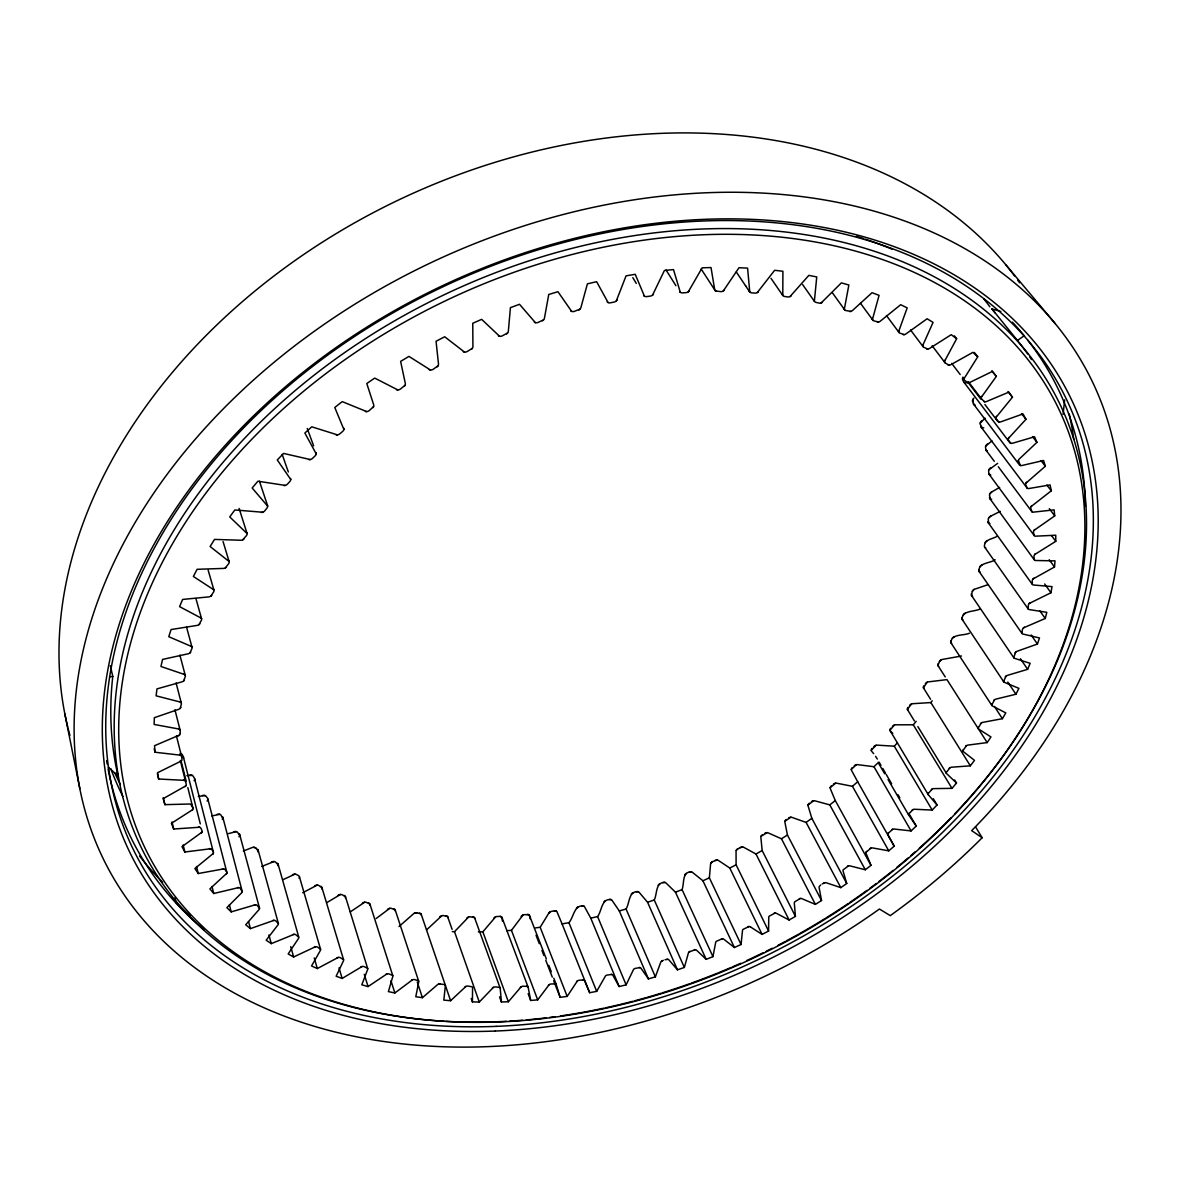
<?xml version="1.0" encoding="UTF-8"?>
<svg xmlns="http://www.w3.org/2000/svg" width="1180" height="1180" viewBox="0 0 1180 1180"><rect width="100%" height="100%" fill="white"/><g stroke="black" fill="none" stroke-linecap="round" stroke-linejoin="round"><path stroke-width="1.5" d="M822.194 883.997L824.82 882.729A3.201 1.991 -27.3 0 1 826.516 882.861L840.809 887.64L844.762 884.867L846.738 883.481L843.11 871.179A3.216 2.006 -27.8 0 1 843.213 869.793L848.45 865.913A3.216 2.006 -27.8 0 1 850.19 865.943L865.309 869.763L869.1 866.828L870.988 865.353L866.12 853.538A3.23 2.021 -28.3 0 1 866.091 852.181L871.106 848.066A3.23 2.021 -28.3 0 1 872.89 847.992L888.761 850.839L892.39 847.742L894.189 846.178L888.083 834.924A3.23 2.035 -28.8 0 1 887.921 833.582L892.685 829.26A3.245 2.035 -28.9 0 1 894.529 829.083L911.093 830.927L914.529 827.667L916.24 826.044L908.91 815.365A3.26 2.05 -29.3 0 1 908.615 814.082L913.113 809.554A3.26 2.05 -29.4 0 1 914.972 809.274L932.2 810.07L935.43 806.678L937.038 804.967L928.498 794.951A3.275 2.065 -29.9 0 1 928.07 793.712L932.274 789.007A3.275 2.065 -29.9 0 1 934.177 788.609L951.98 788.358L954.989 784.818L956.493 783.048L946.758 773.756A3.289 2.08 -30.4 0 1 946.198 772.546L950.092 767.679A3.289 2.08 -30.4 0 1 952.009 767.177L970.344 765.835L973.117 762.177L974.503 760.348L963.588 751.822A3.319 2.109 -30.9 0 1 962.91 750.672L966.479 745.642A3.319 2.109 -30.9 0 1 968.397 745.037L987.188 742.589L989.71 738.827L990.964 736.94L978.913 729.24A3.348 2.139 -31.4 0 1 978.102 728.149L981.317 723.001A3.348 2.139 -31.4 0 1 983.25 722.278L1002.41 718.694L1005.803 712.912L992.631 706.082A3.363 2.154 -31.9 0 1 991.687 705.08L994.534 699.799A3.378 2.168 -31.9 0 1 996.451 698.973L1015.936 694.238L1018.886 688.338L1004.652 682.453A3.393 2.198 -32.4 0 1 1003.59 681.524L1006.024 676.155A3.407 2.198 -32.4 0 1 1007.941 675.211L1027.647 669.326L1030.155 663.322L1014.874 658.44A3.437 2.227 -32.9 0 1 1013.679 657.57L1015.7 652.142A3.437 2.227 -32.9 0 1 1017.603 651.095L1037.441 644.029L1039.492 637.952L1023.222 634.117A3.466 2.257 -33.3 0 1 1021.91 633.35L1022.426 629.53A3.466 2.257 -33.4 0 1 1023.488 627.863L1045.244 618.468L1046.808 612.346L1029.594 609.618A3.496 2.301 -33.8 0 1 1028.163 608.939L1028.355 605.148A3.496 2.301 -33.9 0 1 1029.299 603.423L1050.967 592.744L1052.014 586.608L1033.916 585.044A3.54 2.331 -34.3 0 1 1032.382 584.469L1032.22 580.707A3.54 2.345 -34.3 0 1 1033.046 578.952L1054.507 566.99L1055.023 560.854L1036.129 560.515A3.57 2.375 -34.7 0 1 1034.477 560.043L1033.946 556.341A3.57 2.39 -34.8 0 1 1034.639 554.556L1055.79 541.325L1055.746 535.233L1036.114 536.148A3.614 2.419 -35.1 0 1 1034.373 535.794L989.238 474.478M990.389 499.007L989.489 495.099A3.466 2.39 -35.3 0 1 991.775 491.898L999.637 487.414M1019.55 465.023L1020.302 465.451L1018.384 460.392A3.732 2.581 -36.3 0 1 1019.727 458.577L1036.925 442.353L1034.55 436.777L1012.956 443.12A3.776 2.626 -36.6 0 1 1010.862 443.297L1008.487 440.228A3.776 2.626 -36.6 0 1 1008.413 438.414L1025.966 419.298L1022.971 413.944L1001.171 421.702A3.806 2.67 -36.9 0 1 999.032 422.012L996.274 419.151A3.82 2.685 -36.9 0 1 996.023 417.366L1012.44 397.232L1008.841 392.144L986.967 401.333A3.85 2.729 -37.1 0 1 984.769 401.79L981.657 399.15A3.85 2.744 -37.2 0 1 981.229 397.395L996.363 376.346L992.144 371.553L970.358 382.173A3.894 2.788 -37.3 0 1 968.131 382.792L964.65 380.388A3.894 2.788 -37.4 0 1 964.045 378.692L977.733 356.803L972.925 352.348L951.36 364.399A3.924 2.847 -37.5 0 1 949.104 365.151L945.283 363.012A3.924 2.847 -37.5 0 1 944.502 361.375L956.626 338.749L951.228 334.692L930.032 348.13A3.968 2.906 -37.6 0 1 927.775 349.044L923.63 347.2A3.968 2.906 -37.6 0 1 922.657 345.637L933.07 322.391L927.111 318.762L906.461 333.557A3.997 2.965 -37.6 0 1 904.219 334.619L899.765 333.084A3.997 2.965 -37.5 0 1 898.614 331.61L907.184 307.877L900.679 304.706L880.737 320.812A4.027 3.024 -37.5 0 1 878.525 322.022L873.775 320.827A4.027 3.024 -37.4 0 1 872.448 319.441L879.071 295.369L872.05 292.699L853.007 310.045A4.056 3.068 -37.3 0 1 850.824 311.387L845.824 310.546A4.056 3.083 -37.2 0 1 844.319 309.278L848.863 285.014L843.877 283.584L841.37 282.876L821.265 302.862A4.086 3.127 -37 0 1 818.92 303.068L816.029 302.39A4.086 3.127 -36.9 0 1 814.362 301.239L802.621 284.587M922.657 345.637L922.701 344.59M969.444 633.203C963.588 635.961 951.154 633.468 950.859 642.672L991.819 705.404M663.293 960.313L661.523 961.287A3.201 1.991 -24.1 0 0 660.579 962.688L655.372 976.863L650.74 978.22L648.425 978.899L641.079 968.382A3.216 2.006 -23.6 0 0 639.944 967.585L635.46 968.352A3.216 2.006 -23.6 0 0 633.63 969.267L626.123 984.843L619.117 986.539L612.936 975.359A3.23 2.021 -23.1 0 0 611.889 974.474L607.42 975.005A3.23 2.021 -23.1 0 0 605.547 975.831L596.682 991.362L589.646 992.705L584.675 980.89A3.245 2.035 -22.6 0 0 583.731 979.931L579.292 980.226A3.245 2.035 -22.6 0 0 577.374 980.963L567.167 996.392L560.146 997.351L556.385 984.961A3.26 2.05 -22.1 0 0 555.559 983.928L551.178 983.973A3.26 2.05 -22 0 0 549.216 984.621L537.697 999.858L530.69 1000.463L528.212 987.527A3.275 2.065 -21.6 0 0 527.49 986.421L523.168 986.215A3.275 2.065 -21.5 0 0 521.191 986.76L508.359 1001.761L501.412 1001.982L500.231 988.56A3.289 2.08 -21.1 0 0 499.642 987.38L495.394 986.923A3.304 2.095 -21 0 0 493.388 987.38L479.287 1002.056L472.413 1001.879L472.575 988.029A3.319 2.109 -20.5 0 0 472.103 986.775L467.973 986.067A3.319 2.109 -20.5 0 0 465.952 986.421L450.598 1000.714L443.827 1000.139L445.347 985.905A3.348 2.139 -20 0 0 445.007 984.592L438.975 983.884A3.348 2.139 -20 0 0 437.205 984.946L422.411 997.69L415.788 996.731L418.679 982.173A3.378 2.168 -19.5 0 0 418.472 980.801L414.608 979.577A3.378 2.168 -19.5 0 0 412.587 979.725L394.858 992.985L388.397 991.613L392.704 976.804A3.407 2.198 -19 0 0 392.63 975.388L388.943 973.913A3.407 2.198 -19 0 0 386.922 973.928L368.057 986.583L361.803 984.798L367.541 969.783A3.437 2.227 -18.6 0 0 367.614 968.323L364.104 966.597A3.437 2.227 -18.5 0 0 362.098 966.509L342.156 978.441L336.138 976.244L343.321 961.125A3.466 2.257 -18.1 0 0 343.542 959.62L340.224 957.644A3.466 2.272 -18 0 0 338.247 957.423L317.302 968.573L311.55 965.963L320.178 950.8A3.496 2.301 -17.6 0 0 320.547 949.266L317.464 947.038A3.51 2.301 -17.6 0 0 315.532 946.699L293.628 956.98L288.171 953.956L298.274 938.823A3.54 2.331 -17.1 0 0 298.791 937.274L295.944 934.796A3.54 2.345 -17.1 0 0 294.056 934.339L271.282 943.646L266.164 940.224L277.713 925.223A3.584 2.375 -16.7 0 0 278.392 923.645L275.825 920.916A3.584 2.39 -16.7 0 0 273.996 920.341L250.426 928.616L245.691 924.781L258.671 909.987A3.614 2.419 -16.3 0 0 259.497 908.408L257.225 905.458A3.614 2.434 -16.2 0 0 255.47 904.75L231.192 911.889L226.87 907.656L241.281 893.186A3.658 2.478 -15.9 0 0 242.269 891.593L222.873 817.445M978.102 728.149L978.161 727.396M180.23 733.252L180.201 730.759A3.938 2.847 -13.9 0 0 179.419 729.107L154.138 724.446L154.344 717.691L178.106 709.519A3.968 2.906 -13.8 0 0 180.23 708.325L181.396 703.929A3.968 2.906 -13.8 0 0 180.776 702.189L156.099 695.817L156.984 688.884L181.469 681.981A3.997 2.965 -13.8 0 0 183.697 680.889L185.304 676.45A4.012 2.965 -13.8 0 0 184.862 674.621L160.952 666.494L162.545 659.428L187.605 653.912A4.042 3.024 -13.9 0 0 189.936 652.938L191.971 648.484A4.042 3.024 -13.9 0 0 191.735 646.581L168.77 636.699L171.085 629.545L196.559 625.503A4.056 3.068 -14.1 0 0 198.963 624.648L201.441 620.208A4.071 3.083 -14.1 0 0 201.397 618.231L179.581 606.623L182.605 599.44L208.314 596.933A4.086 3.127 -14.4 0 0 210.792 596.21L213.713 591.829A4.086 3.127 -14.4 0 0 213.845 589.808L193.373 576.474L197.09 569.306L222.873 568.436A4.115 3.186 -14.8 0 0 225.41 567.86L228.743 563.553A4.115 3.186 -14.9 0 0 229.082 561.488L210.114 546.502L214.539 539.408L240.189 540.219A4.13 3.23 -15.4 0 0 242.756 539.791L246.487 535.602A4.13 3.23 -15.5 0 0 247.033 533.522L229.746 516.928L233.124 512.282L234.835 509.967L262.757 512.238A4.16 3.275 -16.1 0 0 264.836 510.763L266.872 508.211A4.16 3.275 -16.2 0 0 267.624 506.117L252.166 487.989L255.986 483.476L257.919 481.219L285.309 485.408A4.174 3.319 -17 0 0 287.507 484.051L289.779 481.573A4.174 3.319 -17.1 0 0 290.737 479.493L277.271 459.949L281.489 455.598L283.628 453.43L310.266 459.551A4.174 3.363 -18.1 0 0 312.567 458.312L315.06 455.937A4.174 3.363 -18.2 0 0 316.211 453.872L304.868 433.031L309.47 428.886L311.786 426.821L337.465 434.874A4.189 3.393 -19.3 0 0 339.87 433.768L342.554 431.526A4.189 3.393 -19.5 0 0 343.896 429.491L334.781 407.498L339.722 403.575L342.23 401.628L366.729 411.599A4.189 3.407 -20.7 0 0 369.207 410.625L373.588 406.554A4.204 3.407 -20.9 0 0 373.544 404.356L366.788 383.544L374.694 378.087L397.822 389.916A4.204 3.437 -22.3 0 0 400.345 389.105L405.065 385.27A4.204 3.437 -22.4 0 0 405.227 383.028L400.625 361.39L408.944 356.404L430.494 370.019A4.204 3.437 -23.9 0 0 433.06 369.37L438.06 365.8A4.204 3.437 -24 0 0 438.444 363.529L436.054 341.256L444.698 336.772L464.507 352.082A4.204 3.451 -25.6 0 0 467.074 351.596L472.325 348.321A4.204 3.451 -25.7 0 0 472.929 346.05L472.752 323.291L481.661 319.352L499.553 336.256A4.204 3.437 -27.3 0 0 502.12 335.946L507.577 332.981A4.204 3.437 -27.4 0 0 508.388 330.725L510.424 307.656L519.51 304.293L535.381 322.656A4.204 3.437 -28.9 0 0 537.903 322.524L543.523 319.913A4.204 3.437 -29 0 0 544.541 317.685L548.744 294.484L557.948 291.711L571.651 311.402A4.189 3.407 -30.4 0 0 574.144 311.446L579.867 309.204A4.189 3.407 -30.6 0 0 581.062 307.007L587.404 283.849L596.623 281.695L608.098 302.567A4.189 3.393 -31.9 0 0 610.517 302.788L613.954 302.095A4.189 3.393 -32 0 0 616.314 300.915L626.064 275.84L629.132 275.324L635.238 274.32L644.428 296.195A4.174 3.363 -33.1 0 0 646.743 296.578L650.15 296.136A4.174 3.348 -33.2 0 0 652.57 295.103L664.414 270.486L667.438 270.176L673.485 269.601L680.314 292.316A4.16 3.319 -34.2 0 0 682.542 292.876L685.89 292.655A4.16 3.319 -34.3 0 0 688.324 291.784L702.159 267.801L711.024 267.55L714.593 289.056A4.145 3.275 -35.1 0 0 715.523 290.914L720.892 291.652A4.145 3.275 -35.2 0 0 723.325 290.944L738.975 267.742L741.866 267.86L747.589 268.126L749.757 291.976A4.13 3.23 -35.9 0 0 751.719 292.846L754.89 293.097A4.13 3.23 -35.9 0 0 757.309 292.552L774.626 270.294L777.399 270.604L782.915 271.282L782.783 295.443A4.115 3.186 -36.5 0 0 784.597 296.46L787.635 296.918A4.115 3.186 -36.5 0 0 790.04 296.549L808.831 275.368L816.752 276.946L814.362 301.239L814.023 300.281M343.896 429.491L343.97 428.384M750.495 926.949L762.073 934.383L768.578 931.064L736.099 864.807L736.054 851.385A3.112 2.006 -26.2 0 1 737.928 848.73L742.574 846.915M768.578 931.064L768.74 917.642A3.201 1.991 -26.2 0 1 769.198 916.211L775.009 913.084A3.201 1.991 -26.3 0 1 776.573 913.409L789.096 920.002L793.329 917.598L795.438 916.388L794.332 903.275A3.201 1.991 -26.7 0 1 794.671 901.859L800.32 898.467A3.201 1.991 -26.8 0 1 801.943 898.703L815.38 904.396L819.481 901.815L821.516 900.502L819.156 887.773A3.201 1.991 -27.3 0 1 819.377 886.372L820.675 885.015M988.737 523.227L988.221 519.244A3.437 2.345 -34.8 0 1 990.698 516.176L1000.242 511.353M1064.655 399.887L1063.077 414.342M973.412 403.811L975.049 405.05A3.614 2.567 -36.9 0 1 973.412 403.811L972.866 399.415M944.502 361.375L944.634 360.343M937.938 665.476L939.487 661.449A3.245 2.139 -31.7 0 1 941.345 659.782A3.245 2.154 -31.7 0 1 942.761 659.355L961.449 656.021M962.91 750.672L963.028 749.905M665.033 959.753L667.777 959.311A3.201 1.991 -24.2 0 1 669.016 960.019L677.468 969.813L679.769 969.031L684.356 967.438L688.294 953.381A3.201 1.991 -24.6 0 1 689.12 951.965L695.3 949.679A3.201 1.991 -24.7 0 1 696.628 950.284L706.171 959.34L708.428 958.455L712.941 956.641L715.626 942.731A3.201 1.991 -25.2 0 1 716.334 941.301L722.411 938.734A3.201 1.991 -25.2 0 1 723.812 939.25L734.403 947.511L741.055 944.502L709.372 877.846L710.567 864.188A3.112 2.006 -25.7 0 1 712.632 861.592L717.337 860.014M741.055 944.502L742.471 930.813A3.186 1.991 -25.7 0 1 743.061 929.383L749.005 926.521A3.186 1.991 -25.7 0 1 750.495 926.949M964.045 378.692L964.267 377.644M1018.163 461.351L1018.384 460.392M923.409 687.719L927.215 682.188M946.198 772.546L946.39 771.779M712.941 956.641L682.055 889.587C684.533 883.378 681.642 871.637 691.48 871.873M979.282 571.681L978.884 569.881C979.916 562.373 990.168 563.347 995.153 559.777M981.229 397.395L981.539 396.377M907.405 709.313L911.565 703.944M928.07 793.712L928.321 792.931M684.356 967.438L654.251 899.986C657.363 893.909 655.284 881.785 665.122 882.463M1013.886 657.88L971.627 595.664L972.187 591.578L974.179 589.366L987.955 584.69M187.812 787.621L192.901 807.917A3.82 2.685 -14.5 0 1 192.679 809.657L171.395 823.33L173.696 829.024L199.627 827.239A3.776 2.626 -14.8 0 1 200.998 828.434L201.942 830.514A3.776 2.626 -14.8 0 1 201.898 832.21L182 846.65L184.862 852.004L210.571 848.759A3.747 2.581 -15.1 0 1 212.046 849.851L213.197 851.798A3.732 2.567 -15.1 0 1 213.329 853.435L194.877 868.539L198.269 873.525L223.61 868.908A3.702 2.522 -15.4 0 1 225.203 869.867L226.545 871.681A3.702 2.522 -15.5 0 1 226.826 873.259L209.878 888.894L213.757 893.511L238.626 887.596A3.658 2.478 -15.8 0 1 240.307 888.422L242.269 891.593M996.023 417.366L996.422 416.348M889.986 730.184L894.484 724.992M908.615 814.082L908.925 813.315M655.372 976.863L626.064 908.998C629.796 903.113 628.483 890.62 638.351 891.726M1003.752 681.834L962.128 619.367C961.759 610.045 974.769 612.037 980.433 608.836M611.255 899.647C601.461 898.054 601.903 910.96 597.596 916.58L626.123 984.843M997.13 536.28C992.985 539.053 984.489 539.26 984.43 545.75A3.393 2.301 -34.3 0 0 985.005 547.49A3.393 2.301 -34.3 0 0 985.713 547.845M1008.413 438.414L1008.885 437.426M871.238 750.244L876.076 745.273M226.427 874.085L226.826 873.259M887.921 833.582L888.289 832.829M583.923 906.152C574.144 904.101 573.79 917.332 568.922 922.672L562.078 923.911L557.078 912.037A3.142 2.05 -22.4 0 0 554.408 910.901L551.812 911.285A3.142 2.05 -22.4 0 0 548.715 913.305L540.175 927.274L535.602 927.863M372.998 407.631L373.588 406.554M851.282 769.434L856.415 764.684M1034.063 535.543L1033.488 532.18A3.614 2.434 -35.2 0 1 1034.034 530.366L1054.728 515.881L1054.123 509.863L1033.857 512.076A3.643 2.463 -35.5 0 1 1032.013 511.855L1030.76 508.344A3.658 2.478 -35.6 0 1 1031.158 506.515L1051.277 490.806L1050.082 484.906L1029.27 488.461A3.688 2.522 -35.9 0 1 1027.338 488.358L1025.7 484.965A3.688 2.522 -36 0 1 1025.951 483.136L1045.347 466.248L1043.577 460.48L1022.308 465.422A3.732 2.567 -36.3 0 1 1020.302 465.451M866.091 852.181L866.518 851.429M212.843 854.261L213.329 853.435M522.976 915.031L511.456 930.342L506.899 930.681M830.189 787.694L835.602 783.196M1025.951 483.136L1026.556 482.207M404.371 386.303L405.065 385.27M201.338 833.036L201.898 832.21M495.659 916.801L482.856 931.817L478.328 931.905M980.241 422.956L985.123 418.177M846.738 883.481L811.84 818.315L808.108 805.984A3.127 2.021 -27.9 0 1 808.049 804.981L813.713 800.719M180.23 708.325L180.879 707.454M1031.158 506.515L1031.822 505.615M909.559 705.419A3.201 2.095 -30.7 0 1 912.966 703.678L930.873 702.572L932.2 700.773M437.293 366.803L438.06 365.8M180.334 760.436L186.189 784.095A3.85 2.729 -14.2 0 1 185.806 785.865L163.194 798.654L164.92 804.657L188.712 804.037A3.82 2.685 -14.5 0 1 190.924 804.391L192.901 807.917M192.03 810.468L192.679 809.657M985.684 446.158L991.938 440.877M468.578 917.037L454.507 931.698L452.265 931.61M916.167 721.304L913.276 724.786L895.871 724.815A3.186 2.08 -30.1 0 0 892.404 726.364M784.951 821.206L790.851 817.224M1034.034 530.366L1034.757 529.51M183.697 680.889L184.434 680.034M616.314 300.915L617.17 299.927M471.469 349.295L472.325 348.321M154.182 748.74L155.023 752.235L180.717 755.215A3.894 2.803 -14 0 1 181.661 756.749L181.927 759.153A3.894 2.788 -14 0 1 181.366 760.967L157.545 772.738L158.651 779.021L184.582 780.349A3.865 2.744 -14.2 0 1 185.673 781.779M185.068 786.662L185.806 785.865M988.884 469.802L997.646 463.371M1014.992 652.909L1015.7 652.142M441.822 915.724L426.526 929.943M897.39 742.84L894.278 746.188L877.433 745.17A3.157 2.065 -29.6 0 0 873.938 746.527M760.997 836.34L767.103 832.638M1034.639 554.556L1035.406 553.745M189.936 652.938L190.762 652.098M652.57 295.103L653.484 294.159M506.648 333.911L507.577 332.981M180.23 733.252A3.938 2.847 -13.9 0 1 179.478 735.066L154.565 745.701L155.023 752.235M989.858 493.771L991.775 491.913M877.286 763.519L873.967 766.72L857.742 764.669A3.142 2.05 -29 0 0 854.231 765.82M1005.257 676.892L1006.024 676.155M736.276 850.323L737.928 848.745M180.555 761.749L181.366 760.967M1033.046 578.952L1033.842 578.185M548.715 913.305L550.396 911.757M939.487 661.449L941.345 659.797M198.963 624.648L199.863 623.837M688.324 291.784L689.312 290.899M852.314 767.605A3.142 2.05 -29 0 0 851.532 770.392L857.683 781.721L855.942 783.255L852.447 786.308L836.886 783.24A3.127 2.035 -28.5 0 0 833.375 784.213M542.52 320.783L543.523 319.913M993.722 700.492L994.534 699.799M988.692 517.946L990.698 516.191M710.876 863.111L712.632 861.592M389.784 908.32L376.184 918.512M1029.299 603.423L1030.14 602.7M178.593 735.819L179.478 735.066M576.607 981.583L577.374 980.963M399.017 926.536L413.295 913.999A3.245 2.154 -19.7 0 1 416.997 912.745L421.113 914.043M831.354 785.895A3.142 2.035 -28.4 0 0 830.337 788.697L835.278 800.542L833.463 802.002L829.791 804.878L814.952 800.851A3.127 2.021 -27.9 0 0 811.457 801.633M723.325 290.944L724.373 290.118M980.477 723.65L981.317 723.001M210.792 596.21L211.766 595.443M689.12 951.965L689.902 951.36M1023.488 627.863L1024.373 627.185M578.805 310.016L579.867 309.204M364.738 902.213L350.283 911.889M548.405 985.212L549.216 984.621M811.84 818.315L806.102 822.401L792.046 817.43A3.112 2.006 -27.4 0 0 788.579 818.006M965.609 746.262L966.479 745.642M661.523 961.287L662.349 960.712M757.309 292.552L758.401 291.799M225.41 567.86L226.457 567.138M1023.665 336.138L1017.44 340.445L991.952 308.939L1000.817 311.446M340.519 894.47L326.698 902.685M520.336 987.321L521.191 986.76M786.367 819.495A3.112 2.021 -27.3 0 0 784.921 822.239L787.429 834.983L785.438 836.266L781.47 838.788L768.254 832.918A3.112 2.006 -26.8 0 0 764.817 833.301M949.207 768.254L950.092 767.679M790.04 296.549L791.161 295.87M317.243 885.118L302.729 892.744M242.756 539.791L243.862 539.127M492.502 987.911L493.388 987.38M762.546 834.688A3.112 2.006 -26.8 0 0 760.879 837.387L762.147 850.5L760.097 851.68L755.996 854.025L743.666 847.269A3.112 2.006 -26.3 0 0 740.288 847.461M931.374 789.523L932.274 789.007M295.044 874.129L283.126 879.602M821.265 302.862L822.416 302.257M465.009 986.908L465.952 986.421M736.099 864.807L729.786 868.038L718.369 860.427A3.098 2.006 -25.7 0 0 715.051 860.427M912.184 810.026L913.113 809.554M274.07 861.548L261.695 866.459M709.372 877.846L702.911 880.767L692.453 872.359A3.112 2.006 -25.2 0 0 689.223 872.168M891.756 829.688L892.685 829.26M411.584 980.123L412.587 979.725M870.162 848.45L871.106 848.066M682.055 889.587L675.476 892.198L666.022 883.009A3.112 2.006 -24.6 0 0 662.88 882.625M243.36 851.031L251.797 847.697A3.466 2.39 -16.1 0 1 255.736 847.904L258.214 851.031M385.89 974.297L386.922 973.928M228.463 833.611L236.339 831.605M847.491 866.238L848.45 865.913M654.251 899.986L647.569 902.272L639.177 892.346A3.112 2.006 -24.1 0 0 636.138 891.77M361.036 966.818L362.098 966.509M823.861 883.009L824.82 882.729M626.064 908.998L619.308 910.931L612.007 900.325A3.127 2.021 -23.5 0 0 609.072 899.558M211.81 815.911L219.849 814.333M337.17 957.688L338.247 957.423M799.362 898.703L800.32 898.467M597.596 916.58L590.767 918.158L584.601 906.889A3.127 2.035 -23 0 0 581.799 905.945M261.459 512.533L262.757 512.238M198.329 796.412L205.128 795.586M438.975 983.884L440.007 983.633M314.441 946.906L315.532 946.699M774.051 913.261L775.009 913.084M186.853 775.614L192.311 775.422M283.997 485.629L285.309 485.408M849.644 311.594L850.824 311.387M414.534 913.158L416.997 912.745M109.607 676.878L112.778 676.391L110.345 665.712M748.061 926.639L749.005 926.521M292.95 934.486L294.056 934.339M308.954 459.684L310.266 459.551M877.36 322.14L878.525 322.022M529.009 914.854L524.422 914.633A3.171 2.065 -21.8 0 0 521.177 916.521M721.481 938.808L722.411 938.734M272.875 920.43L273.996 920.341M336.167 434.919L337.465 434.874M903.084 334.648L904.219 334.619M694.386 949.694L695.3 949.679M254.349 904.78L255.47 904.75M474.449 917.553L470.053 916.801A3.201 2.095 -20.7 0 0 466.557 918.394M528.139 987.203L501.987 917.538L500.173 916.388L497.134 916.491A3.186 2.08 -21.3 0 0 493.756 918.217M365.431 411.555L366.729 411.599M666.877 959.281L667.777 959.311M237.505 887.552L238.626 887.596M926.684 349L927.775 349.044M447.559 916.595L443.297 915.562A3.23 2.124 -20.2 0 0 439.698 916.993M639.058 967.512L639.944 967.585M222.504 868.805L223.61 868.908M396.554 389.784L397.822 389.916M948.056 365.033L949.104 365.151M990.698 467.826A3.51 2.434 -35.7 0 0 988.619 471.145L988.87 473.8L990.772 475.112M611.034 974.341L611.889 974.474M209.48 848.597L210.571 848.759M554.408 910.901L556.473 911.24M429.269 369.797L430.494 370.019M967.128 382.6L968.131 382.792M418.649 981.111L395.197 909.898L391.244 908.335A3.275 2.168 -19.1 0 0 387.468 909.396M582.905 979.754L583.731 979.931M198.565 826.988L199.627 827.239M253.405 847.299L255.721 847.904M463.312 351.773L464.507 352.082M983.84 401.539L984.769 401.79M392.778 975.698L369.945 904.146L366.198 902.302A3.304 2.198 -18.6 0 0 362.349 903.187M554.777 983.692L555.559 983.928M498.432 335.858L499.553 336.256M367.718 968.662L345.489 896.771L341.949 894.661A3.333 2.242 -18.1 0 0 338.055 895.34M998.147 421.702L999.032 422.012M526.737 986.126L527.49 986.421M183.578 779.951L184.582 780.349M321.948 887.758L318.644 885.384A3.363 2.272 -17.6 0 0 314.706 885.856M534.304 322.184L535.381 322.656M1010.051 442.913L1010.862 443.282M179.758 754.743L180.717 755.215M570.663 310.842L571.651 311.402M715.523 290.914L716.467 291.445M178.519 728.576L179.419 729.107M278.17 864.881L275.397 861.99A3.437 2.345 -16.6 0 0 271.444 862.019M982.158 837.741L971.656 830.632A549.084 393.928 -25.7 0 0 765.628 193.255A549.084 393.928 -25.7 0 0 77.91 777.856A549.084 393.928 -25.7 0 0 879.439 909.028L890.266 915.621A572.02 410.861 -25.7 0 0 982.158 837.741L975.58 826.944M607.184 301.933L608.098 302.567M1027.338 488.358L981.2 427.19M190.924 804.391L191.706 804.952M179.935 701.584L180.776 702.189M643.587 295.487L644.428 296.195M184.095 673.942L184.862 674.621M1032.013 511.855L998.324 466.764M108.265 767.162L118.029 775.953A506.486 365.402 -25.7 0 1 112.778 676.391M981.819 420.788A3.584 2.522 -36.6 0 0 980.211 424.299L982.276 427.824M239.702 835.617L237.549 832.239A3.51 2.434 -15.7 0 0 233.655 831.797M892.773 733.414L890.413 731.069A3.186 2.08 -30.1 0 1 890.723 728.296M679.577 291.548L680.314 292.316M191.027 645.829L191.735 646.581M985.919 449.713L987.217 451.158A3.54 2.478 -36.1 0 1 985.919 449.713L985.536 447.5A3.54 2.478 -36.2 0 1 987.394 444.064M222.799 818.654L220.984 815.056A3.54 2.478 -15.2 0 0 217.15 814.362M1006.142 265.175L1055.171 323.556M873.657 753.681L871.592 751.173A3.157 2.065 -29.5 0 1 872.138 748.371M991.923 370.668L996.363 376.346M1008 391.539L1012.44 397.232M974.341 352.437L977.733 356.803M1021.526 413.59L1025.966 419.298M954.369 335.843L956.626 338.749M1032.5 436.63L1036.925 442.353M1040.937 460.51L1045.347 466.248M200.762 617.42L201.397 618.231M968.338 381.656L981.657 399.15M1046.896 485.054L1051.277 490.806M968.161 382.497L980.654 398.928M984.887 404.475L997.543 421.098M951.685 363.352L960.181 374.532M963.942 382.231L1009.756 442.618M932.171 345.769L944.959 362.688M1019.284 464.699L973.603 404.18M1049.3 508.669L1054.728 515.881M910.562 329.987L922.981 346.536M1051.469 535.528L1055.79 541.325M886.446 315.532L899.027 332.48M986.229 450.465L994.298 461.321M1049.182 559.718L1054.507 566.99M860.515 303.304L872.669 319.883M989.799 498.506L1034.211 559.763M1044.654 583.982L1050.967 592.744M832.328 292.699L844.585 309.706M1032.161 584.174L988.206 522.681M1039.934 610.96L1045.244 618.468M984.74 547.225L1028.163 608.939L1027.854 608.275M1031.143 634.973L1037.441 644.029M979.046 571.385L1021.91 633.35L1021.673 632.657M770.983 278.318L782.783 295.443L782.325 294.528M1020.405 658.72L1027.647 669.326M736.32 271.975L745.804 286.12M1007.794 682.07L1015.936 694.238M745.509 285.693L749.433 291.563M994.415 706.466L1002.41 718.694M715.154 290.531L701.156 268.996M343.129 959.001L343.542 959.62L321.875 887.404M938.1 665.786L945.239 676.951M987.188 742.589L946.95 679.621L928.631 681.834A3.216 2.124 -31.2 0 0 925.268 683.751M875.56 756.321L877.315 759.065M666.081 270.028L675.948 285.752M749.197 291.106L749.757 291.976M923.557 688.043L930.563 699.253M930.873 702.572L970.344 765.835M954.591 779.951L956.493 783.048M213.315 588.938L213.845 589.808L208.167 570.235M907.509 709.637L914.382 720.906M917.863 726.6L946.331 773.225M913.276 724.786L951.98 788.358M632.804 277.654L636.271 283.406M933.321 798.742L937.038 804.967M890.207 730.818L928.277 794.701M894.278 746.188L932.2 810.07M879.13 762.192L880.959 765.319M882.773 768.446L885.502 773.151M886.21 774.419L891.667 783.8M898.039 794.76L899.853 797.887M909.869 815.085L916.24 826.044M878.023 762.28L884.705 773.8M888.083 779.596L908.718 815.1M873.967 766.72L911.093 830.927M857.683 781.721L894.189 846.178M852.447 786.308L888.761 850.839M835.278 800.542L870.988 865.353M829.791 804.878L865.309 869.763M806.102 822.401L840.809 887.64M787.429 834.983L821.516 900.502M781.47 838.788L815.38 904.396M320.208 948.602L320.547 949.266L299.425 876.769M762.147 850.5L795.438 916.388M755.996 854.025L789.096 920.002M729.786 868.038L762.073 934.383M228.64 560.574L229.082 561.503L223.064 541.576M702.911 880.767L734.403 947.511M675.476 892.198L706.171 959.34M647.569 902.272L677.468 969.813M619.308 910.931L648.425 978.899M590.767 918.158L619.117 986.539M568.922 922.672L596.682 991.362M562.078 923.911L589.646 992.705M540.175 927.274L567.167 996.392M529.422 915.385L546.34 958.971M548.803 965.343L551.281 971.73M553.789 978.176L556.296 984.651M536.03 935.238L539.304 943.676M541.93 950.431L543.892 955.505M545.75 960.225L547.712 965.284M547.815 965.638L552.284 977.099M553.7 980.831L560.146 997.351M511.456 930.342L537.697 999.858M528.139 993.663L530.69 1000.463M307.243 428.517L313.644 445.878M482.856 931.817L508.359 1001.761M500.084 987.896L474.625 917.848M499.553 996.864L501.412 1001.982M454.507 931.698L479.287 1002.056M246.694 532.549L247.033 533.522M447.722 916.89L452.117 929.383M282.197 454.448L288.333 471.971M471.218 998.442L472.413 1001.879M421.231 914.367L450.598 1000.714M259.453 481.204L267.55 505.586M417.277 982.07L422.411 997.69M390.978 980.772L394.858 992.985M246.915 533.021L239.112 508.433M364.281 974.297L368.057 986.583M339.014 967.865L342.156 978.441M314.249 957.954L317.302 968.573M278.082 864.129L298.702 936.905M195.91 598.511L201.559 618.703M290.723 946.567L293.628 956.98M278.332 923.262L258.184 850.264M186.573 627.17L191.942 647.024M268.922 934.944L271.282 943.646M239.761 834.821L259.482 908.01M278.2 922.908L278.392 923.645M179.891 655.077L185.29 675.491M248.582 921.624L250.426 928.616M226.87 872.418L207.828 798.963M176.1 682.955L181.278 703M229.392 904.868L231.192 911.889M194.597 778.653L213.374 852.181M174.92 709.726L180.142 730.302M183.49 757.383L200.29 823.876M176.44 735.966L181.558 756.306M181.071 760.82L186.101 780.865M212.002 886.49L213.757 893.511M844.069 308.29L844.319 309.278M196.529 866.489L198.269 873.525M183.151 844.969L184.862 852.004M172.015 821.973L173.696 829.024M157.397 773.756L158.651 779.021M163.238 797.621L164.92 804.657M267.373 505.084L267.624 506.117M174.935 897.774L176.1 902.73A519.038 376.287 -25.7 0 0 189.98 915.636M117.263 772.502L118.029 775.953M530.189 918.881L529.525 915.695A3.157 2.065 -21.9 0 0 527.003 914.382M64.826 713.812L79.827 788.609M501.987 917.538L502.415 921.167M259.379 907.627L259.497 908.408M872.3 318.438L872.448 319.441M290.59 478.431L290.723 479.493M1003.487 680.772L1003.59 681.524M898.555 330.577L898.614 331.61M316.181 452.781L316.211 453.872M991.672 704.327L991.687 705.08M1069.272 414.033A521.634 381.833 -25.7 0 1 1073.756 439.358M162.604 882.271A521.634 381.833 -25.7 0 1 139.55 856.031M122.897 796.485A504.48 370.505 -25.7 0 1 110.802 768.682M1027.633 340.002A515.026 371.317 -25.7 0 1 1084.921 493.683M1085.025 495.482A515.026 371.317 -25.7 0 1 1085.394 506.397M204.066 929.589A515.026 371.317 -25.7 0 1 108.088 768.962M107.174 763.991A515.026 371.317 -25.7 0 1 106.628 760.658M1012.425 322.14A515.026 371.317 -25.7 0 1 1024.52 336.094M69.945 735.494A530.425 392.409 -25.7 0 1 68.204 728.901M67.791 727.249A530.425 392.409 -25.7 0 1 398.486 200.025A530.425 392.409 -25.7 0 1 1014.608 275.943M1017.647 280.044A530.425 392.409 -25.7 0 1 1019.623 282.802M120.375 784.641A501.633 370.24 -25.7 0 1 114.873 773.033M808.049 804.981A3.127 2.021 -27.9 0 1 809.333 803.226M419.461 913.069A3.245 2.139 -19.7 0 1 421.245 915.075M445.804 915.739A3.23 2.124 -20.2 0 1 447.81 917.583M472.59 916.831A3.201 2.095 -20.8 0 1 474.773 918.497M500.173 916.388A3.171 2.08 -21.3 0 1 501.839 917.229M344.191 895.443A3.333 2.242 -18.1 0 1 345.327 897.892M368.529 902.936A3.304 2.198 -18.7 0 1 369.886 905.237M393.648 908.807A3.275 2.168 -19.2 0 1 395.241 910.96M983.913 299.012A493.904 364.399 -25.7 0 1 989.873 306.785M292.463 874.749A3.393 2.301 -17.1 0 1 296.416 874.498L298.466 875.59A3.393 2.301 -17.1 0 1 299.086 878.289M320.798 886.327A3.363 2.272 -17.6 0 1 321.683 888.909M603.88 902.11A3.112 2.021 -23.5 0 1 605.561 900.576M576.46 908.246A3.127 2.021 -22.9 0 1 578.259 906.771M658.189 885.265A3.098 2.006 -24.6 0 1 659.915 883.746M631.285 894.189A3.112 2.006 -24 0 1 633.129 892.744M684.695 875.014A3.098 2.006 -25.1 0 1 686.303 873.436M907.936 710.168A3.201 2.095 -30.6 0 1 907.995 707.425M938.646 666.228A3.245 2.139 -31.7 0 1 938.203 663.588M951.67 643.365A3.275 2.168 -32.2 0 1 950.977 640.784M924.043 688.53A3.216 2.124 -31.2 0 1 923.852 685.831M963.249 614.869A3.289 2.198 -32.8 0 1 965.152 613.172M972.364 591.165A3.319 2.227 -33.3 0 1 974.179 589.366M972.6 596.239A3.333 2.227 -33.3 0 1 971.391 593.835M963.013 620.001A3.304 2.198 -32.8 0 1 962.069 617.494M952.349 638.203A3.26 2.168 -32.3 0 1 954.325 636.61M985.167 542.594A3.393 2.301 -34.3 0 1 987.026 540.764M980.344 572.167A3.363 2.272 -33.8 0 1 978.884 569.881M989.946 523.566A3.422 2.345 -34.8 0 1 987.985 521.53M979.857 566.754A3.348 2.272 -33.8 0 1 981.819 565.028M990.315 475.068A3.496 2.419 -35.7 0 1 988.87 473.8M991.672 499.258A3.466 2.39 -35.2 0 1 989.46 497.385M972.6 401.702A3.614 2.567 -37 0 1 973.942 398.117M983.751 427.794A3.57 2.522 -36.6 0 1 980.816 426.467M962.998 377.084A3.658 2.626 -37.3 0 0 962.673 379.857L963.706 381.877A3.658 2.626 -37.3 0 0 964.606 382.763M966.022 382.999A3.658 2.626 -37.3 0 1 965.034 382.91M189.656 775.127A3.614 2.581 -14.4 0 1 193.299 776.322L194.42 778.269A3.614 2.567 -14.4 0 1 194.095 780.732M180.053 753.43A3.658 2.626 -14.1 0 1 182.428 754.905L183.357 756.97A3.658 2.626 -14.1 0 1 183.475 758.224M222.474 816.737A3.54 2.478 -15.3 0 1 222.327 819.451M202.444 795.453A3.584 2.522 -14.8 0 1 206.19 796.397L207.503 798.226A3.584 2.522 -14.8 0 1 207.09 800.999M277.33 863.244A3.437 2.345 -16.6 0 1 277.934 865.678M257.52 849.29A3.466 2.39 -16.2 0 1 257.889 851.827M239.201 833.788A3.496 2.434 -15.7 0 1 238.98 836.782M856.429 236.369A506.486 365.402 -25.7 0 1 863.391 238.581M865.117 239.142A506.486 365.402 -25.7 0 1 891.888 249.113M1017.44 340.459A506.486 365.402 -25.7 0 1 1027.692 354M1029.624 356.773A506.486 365.402 -25.7 0 1 1031.527 359.546M991.952 308.939A497.267 364.694 -25.7 0 1 995.124 312.951M444.167 1021.231A510.04 365.623 -25.7 0 1 166.793 542.417A510.04 365.623 -25.7 0 1 879.69 253.051A510.04 365.623 -25.7 0 1 954.635 814.008M950.874 817.932A510.04 365.623 -25.7 0 1 919.309 848.213M915.193 851.857A510.04 365.623 -25.7 0 1 911.034 855.471M908.246 857.875A510.04 365.623 -25.7 0 1 896.948 867.315M893.127 870.412A510.04 365.623 -25.7 0 1 878.879 881.548M876.253 883.54A510.04 365.623 -25.7 0 1 869.631 888.452M866.976 890.399A510.04 365.623 -25.7 0 1 849.394 902.744M848.022 903.673A510.04 365.623 -25.7 0 1 825.764 918.114M824.348 918.984A510.04 365.623 -25.7 0 1 800.025 933.365M798.58 934.177A510.04 365.623 -25.7 0 1 786.913 940.578M785.438 941.36A510.04 365.623 -25.7 0 1 778.077 945.239M772.148 948.278A510.04 365.623 -25.7 0 1 766.189 951.272M763.194 952.747A510.04 365.623 -25.7 0 1 746.63 960.579M740.568 963.323A510.04 365.623 -25.7 0 1 732.942 966.671M731.408 967.335A510.04 365.623 -25.7 0 1 719.136 972.482M717.588 973.102A510.04 365.623 -25.7 0 1 691.185 983.191M689.622 983.751A510.04 365.623 -25.7 0 1 662.88 992.675M661.302 993.162A510.04 365.623 -25.7 0 1 647.038 997.395M645.445 997.838A510.04 365.623 -25.7 0 1 634.309 1000.891M632.701 1001.304A510.04 365.623 -25.7 0 1 619.928 1004.519M618.335 1004.903A510.04 365.623 -25.7 0 1 605.517 1007.823M603.924 1008.163A510.04 365.623 -25.7 0 1 560.544 1015.951M555.131 1016.703A510.04 365.623 -25.7 0 1 549.703 1017.411M546.089 1017.868A510.04 365.623 -25.7 0 1 526.236 1019.918M522.622 1020.228A510.04 365.623 -25.7 0 1 510.025 1021.113M506.426 1021.319A510.04 365.623 -25.7 0 1 445.922 1021.319M496.234 1026.364A518.035 371.494 -25.7 0 0 1069.419 405.684A518.035 371.494 -25.7 0 0 232.991 439.108A518.035 371.494 -25.7 0 0 496.234 1026.364M495.29 1031.04A522.445 374.326 -25.7 0 0 1074.316 405.758A522.445 374.326 -25.7 0 0 231.162 438.798A522.445 374.326 -25.7 0 0 495.29 1031.04M508.919 1021.467A506.869 362.894 -25.7 0 0 1058.844 409.15A506.869 362.894 -25.7 0 0 237.681 454.433A506.869 362.894 -25.7 0 0 508.919 1021.467"/></g></svg>
